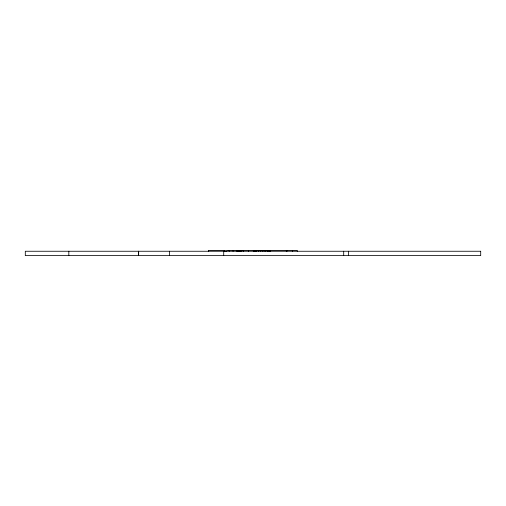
<?xml version="1.0" encoding="UTF-8"?>
<svg xmlns="http://www.w3.org/2000/svg" width="506" height="506" viewBox="0 0 506 506"><rect width="100%" height="100%" fill="white"/><g stroke="black" fill="none" stroke-linecap="round" stroke-linejoin="round"><path stroke-width="0.76" d="M348.495 251.254L348.495 255.619M343.694 251.254L343.694 255.619M297.269 251.254L297.269 250.381L226.675 250.381L226.675 251.254M292.386 250.381L292.386 251.254M286.915 250.381L286.915 251.254M286.339 250.381L286.339 251.254M270.115 250.381L270.115 251.254M269.97 250.381L269.97 251.254M268.768 250.381L268.768 251.254M267.37 250.381L267.37 251.254M265.802 250.381L265.802 251.254M264.069 250.381L264.069 251.254M262.203 250.381L262.203 251.254M260.223 250.381L260.223 251.254M258.313 250.381L258.313 251.254M256.687 250.381L256.687 251.254M255.378 250.381L255.378 251.254M254.391 250.381L254.391 251.254M253.727 250.381L253.727 251.254M253.398 250.381L253.43 251.254M253.348 250.381L253.348 251.254M248.465 250.381L248.465 251.254M243.405 250.381L243.405 251.254M241.767 250.381L241.767 251.254M240.426 250.381L240.426 251.254M239.338 250.381L239.338 251.254M238.44 250.381L238.44 251.254M237.649 250.381L237.649 251.254M237.156 250.381L237.156 251.254M236.991 250.381L236.991 251.254M233.051 250.381L233.051 251.254M229.18 250.381L229.18 251.254M225.221 251.254L225.221 250.381L208.428 250.381L208.428 251.254M224.645 250.381L224.645 251.254M223.709 251.254L223.709 255.619M169.611 251.254L169.611 255.619M68.822 251.254L68.822 255.619M138.631 251.254L138.631 255.619L138.631 251.254M480.7 251.254L25.3 251.254L25.3 255.619L480.7 255.619L480.7 251.254"/></g></svg>
